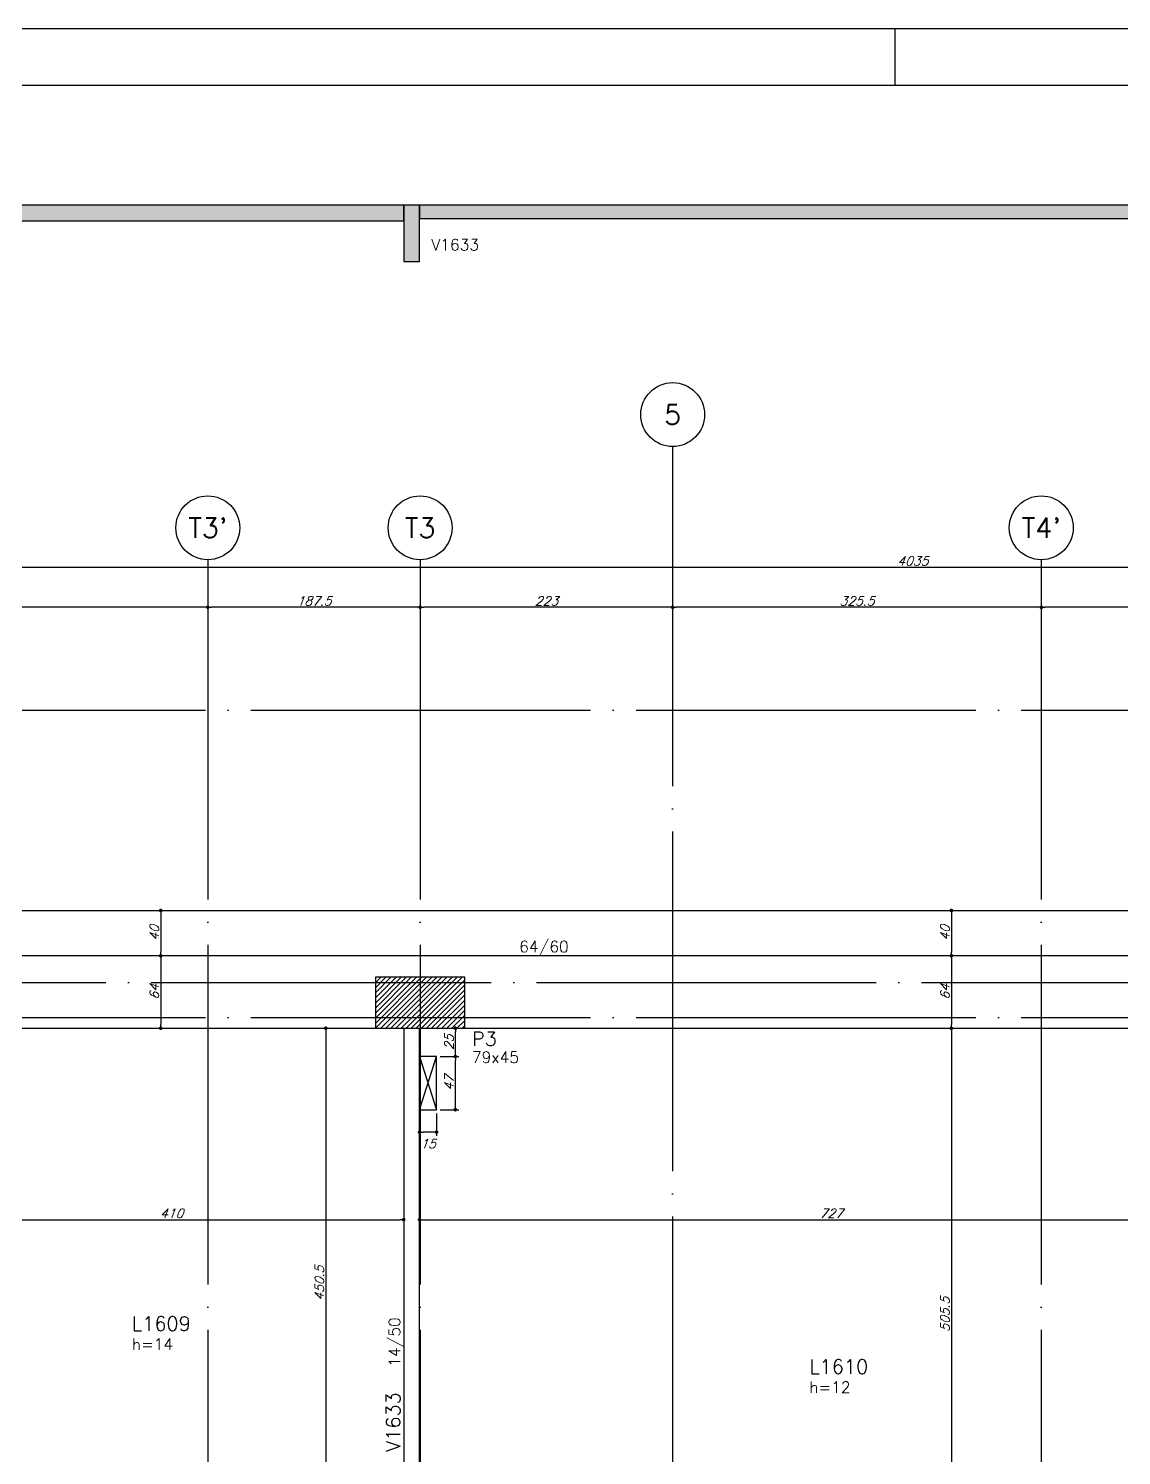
# Model space of a CAD drawing. Header units: millimetres. Extents: x -2368 to 4502, y -2283 to 2217.
# Drawn here: x 37 to 1002, y 957 to 2217 of the extents above; entities that cross this region are included whole.
import ezdxf
from ezdxf.enums import TextEntityAlignment as Align

# ---------------------------------------------------------------- set-up
doc = ezdxf.new("R2010")
doc.units = ezdxf.units.MM
doc.header["$LTSCALE"] = 50
doc.linetypes.add('EIXO', pattern=[6.8, 6, -0.4, 0, -0.4])
for name, color, linetype in [('F-CORTE', 4, 'Continuous'), ('F-COTAS', 106, 'Continuous'), ('F-COTAS-FUROS', 50, 'Continuous'), ('F-EIXO', 12, 'EIXO'), ('F-LAJES', 3, 'Continuous'), ('F-LAJES-DIM', 2, 'Continuous'), ('F-LAJES-NOME', 4, 'Continuous'), ('F-MARGEM', 1, 'Continuous'), ('F-PILARES-DIM', 172, 'Continuous'), ('F-PILARES-HACH', 174, 'Continuous'), ('F-PILARES-NOME', 170, 'Continuous'), ('F-PILARES-S', 170, 'Continuous'), ('F-SOLIDO-CORTE', 71, 'Continuous'), ('F-TEXTO', 6, 'Continuous'), ('F-TEXTO-YELLOW', 2, 'Continuous'), ('F-VIGAS', 3, 'Continuous'), ('F-VIGAS-DIM', 2, 'Continuous'), ('F-VIGAS-NOME', 4, 'Continuous'), ('F-VÃO', 1, 'Continuous')]:
    doc.layers.add(name, color=color, linetype=linetype)
doc.styles.add('CP-TEXT-INCL', font='romans.shx', dxfattribs={"oblique": 20})
doc.styles.add('MCP', font='romans.shx')
doc.styles.add('ROMANS', font='romans.shx')
doc.dimstyles.new('CP-COTAS-50', dxfattribs={"dimscale": 0.64, "dimtxt": 12.5, "dimasz": 5, "dimexe": 5, "dimexo": 5, "dimgap": 2.5, "dimtad": 1, "dimdec": 1, "dimdsep": 46, "dimtxsty": 'CP-TEXT-INCL', "dimblk1": 'DOT', "dimblk2": 'DOT', "dimsah": 1, "dimcen": 9, "dimclrd": 256, "dimclre": 256, "dimclrt": 256, "dimadec": 0, "dimazin": 0, "dimtfac": 1, "dimtdec": 1, "dimtmove": 2, "dimatfit": 3, "dimldrblk": 'DOT', "dimfxl": 0, "dimtolj": 1, "dimarcsym": 0})

# ---------------------------------------------------------------- blocks, each defined once
blk = doc.blocks.new('*U12')
at = {"layer": 'F-EIXO'}
blk.add_line((0, 0), (4857.5, 0), dxfattribs=at)
at = {"layer": 'F-TEXTO', "style": 'ROMANS'}
blk.add_attdef('EIXO', text='', height=17.5, dxfattribs=at).set_placement((-28.2, 0), align=Align.MIDDLE_CENTER)
blk = doc.blocks.new('*U13')
at = {"layer": 'F-EIXO'}
blk.add_line((0, 0), (4945.5, 0), dxfattribs=at)
at = {"layer": 'F-TEXTO', "style": 'ROMANS'}
blk.add_attdef('EIXO', text='', height=17.5, dxfattribs=at).set_placement((-28.2, 0), align=Align.MIDDLE_CENTER)
blk = doc.blocks.new('*U20')
at = {"layer": 'F-EIXO'}
blk.add_line((0, 0), (0, -2728.6), dxfattribs=at)
at = {"layer": 'F-EIXO', "color": 2, "linetype": 'Continuous'}
blk.add_circle((0, 28.2), 28.2, dxfattribs=at)
at = {"layer": 'F-TEXTO', "style": 'ROMANS'}
blk.add_attdef('EIXO', text='', height=17.5, rotation=360, dxfattribs=at).set_placement((0, 28.2), align=Align.MIDDLE_CENTER)
blk = doc.blocks.new('*U21')
at = {"layer": 'F-EIXO'}
blk.add_line((0, 0), (0, -2828.6), dxfattribs=at)
at = {"layer": 'F-EIXO', "color": 2, "linetype": 'Continuous'}
blk.add_circle((0, 28.2), 28.2, dxfattribs=at)
at = {"layer": 'F-TEXTO', "style": 'ROMANS'}
blk.add_attdef('EIXO', text='', height=17.5, rotation=360, dxfattribs=at).set_placement((0, 28.2), align=Align.MIDDLE_CENTER)
blk = doc.blocks.new('_DOT')
at = {"color": 0, "linetype": 'ByBlock'}
blk.add_line((-0.5, 0), (-1, 0), dxfattribs=at)
at = {"color": 0, "linetype": 'ByBlock', "const_width": 0.5}
blk.add_lwpolyline([(-0.25, 0, 1), (0.25, 0, 1)], format="xyb", close=True, dxfattribs=at)
blk = doc.blocks.new('*D65')
at = {"layer": 'DEFPOINTS', "color": 0, "transparency": 16777216}
for p in [(-42, 1164.9), (368, 1164.9), (368, 1164.9)]:
    blk.add_point(p, dxfattribs=at)
at = {"layer": 'F-COTAS', "lineweight": -2, "transparency": 16777216}
blk.add_line((-38.8, 1164.9), (364.8, 1164.9), dxfattribs=at)
at = {"layer": 'F-COTAS', "lineweight": -2, "transparency": 16777216, "xscale": 3.2, "yscale": 3.2, "zscale": 3.2, "rotation": 180}
blk.add_blockref('_DOT', (-42, 1164.9), dxfattribs=at)
at = {"layer": 'F-COTAS', "lineweight": -2, "transparency": 16777216, "xscale": 3.2, "yscale": 3.2, "zscale": 3.2}
blk.add_blockref('_DOT', (368, 1164.9), dxfattribs=at)
at = {"layer": 'F-COTAS', "transparency": 16777216, "insert": (163, 1170.5), "char_height": 8, "attachment_point": 5, "style": 'CP-TEXT-INCL'}
blk.add_mtext('\\A1;410', dxfattribs=at)
blk = doc.blocks.new('*D66')
at = {"layer": 'DEFPOINTS', "color": 0, "transparency": 16777216}
for p in [(382, 1164.9), (1109, 1164.9), (1109, 1164.9)]:
    blk.add_point(p, dxfattribs=at)
at = {"layer": 'F-COTAS', "lineweight": -2, "transparency": 16777216}
blk.add_line((385.2, 1164.9), (1105.8, 1164.9), dxfattribs=at)
at = {"layer": 'F-COTAS', "lineweight": -2, "transparency": 16777216, "xscale": 3.2, "yscale": 3.2, "zscale": 3.2, "rotation": 180}
blk.add_blockref('_DOT', (382, 1164.9), dxfattribs=at)
at = {"layer": 'F-COTAS', "lineweight": -2, "transparency": 16777216, "xscale": 3.2, "yscale": 3.2, "zscale": 3.2}
blk.add_blockref('_DOT', (1109, 1164.9), dxfattribs=at)
at = {"layer": 'F-COTAS', "transparency": 16777216, "insert": (745.5, 1170.5), "char_height": 8, "attachment_point": 5, "style": 'CP-TEXT-INCL'}
blk.add_mtext('\\A1;727', dxfattribs=at)
blk = doc.blocks.new('*D86')
at = {"layer": 'DEFPOINTS', "color": 0, "transparency": 16777216}
for p in [(153.4, 1438), (153.4, 1398), (153.4, 1398)]:
    blk.add_point(p, dxfattribs=at)
at = {"layer": 'F-COTAS', "lineweight": -2, "transparency": 16777216}
blk.add_line((153.4, 1434.8), (153.4, 1401.2), dxfattribs=at)
at = {"layer": 'F-COTAS', "lineweight": -2, "transparency": 16777216, "xscale": 3.2, "yscale": 3.2, "zscale": 3.2}
for p, rotation in [((153.4, 1438), 90), ((153.4, 1398), 270)]:
    blk.add_blockref('_DOT', p, dxfattribs=dict(at, rotation=rotation))
at = {"layer": 'F-COTAS', "transparency": 16777216, "insert": (147.8, 1418), "char_height": 8, "attachment_point": 5, "rotation": 90, "style": 'CP-TEXT-INCL'}
blk.add_mtext('\\A1;40', dxfattribs=at)
blk = doc.blocks.new('*D87')
at = {"layer": 'DEFPOINTS', "color": 0, "transparency": 16777216}
for p in [(153.4, 1398), (153.4, 1334), (153.4, 1334)]:
    blk.add_point(p, dxfattribs=at)
at = {"layer": 'F-COTAS', "lineweight": -2, "transparency": 16777216}
blk.add_line((153.4, 1394.8), (153.4, 1337.2), dxfattribs=at)
at = {"layer": 'F-COTAS', "lineweight": -2, "transparency": 16777216, "xscale": 3.2, "yscale": 3.2, "zscale": 3.2}
for p, rotation in [((153.4, 1398), 90), ((153.4, 1334), 270)]:
    blk.add_blockref('_DOT', p, dxfattribs=dict(at, rotation=rotation))
at = {"layer": 'F-COTAS', "transparency": 16777216, "insert": (147.8, 1366), "char_height": 8, "attachment_point": 5, "rotation": 90, "style": 'CP-TEXT-INCL'}
blk.add_mtext('\\A1;64', dxfattribs=at)
blk = doc.blocks.new('*D88')
at = {"layer": 'DEFPOINTS', "color": 0, "transparency": 16777216}
for p in [(299.2, 1334), (299.2, 883.5), (299.2, 883.5)]:
    blk.add_point(p, dxfattribs=at)
at = {"layer": 'F-COTAS', "lineweight": -2, "transparency": 16777216}
blk.add_line((299.2, 1330.8), (299.2, 886.7), dxfattribs=at)
at = {"layer": 'F-COTAS', "lineweight": -2, "transparency": 16777216, "xscale": 3.2, "yscale": 3.2, "zscale": 3.2}
for p, rotation in [((299.2, 1334), 90), ((299.2, 883.5), 270)]:
    blk.add_blockref('_DOT', p, dxfattribs=dict(at, rotation=rotation))
at = {"layer": 'F-COTAS', "transparency": 16777216, "insert": (293.6, 1108.7), "char_height": 8, "attachment_point": 5, "rotation": 90, "style": 'CP-TEXT-INCL'}
blk.add_mtext('\\A1;450.5', dxfattribs=at)
blk = doc.blocks.new('*D96')
at = {"layer": 'DEFPOINTS', "color": 0, "transparency": 16777216}
for p in [(851.6, 1438), (851.6, 1398), (851.6, 1398)]:
    blk.add_point(p, dxfattribs=at)
at = {"layer": 'F-COTAS', "lineweight": -2, "transparency": 16777216}
blk.add_line((851.6, 1434.8), (851.6, 1401.2), dxfattribs=at)
at = {"layer": 'F-COTAS', "lineweight": -2, "transparency": 16777216, "xscale": 3.2, "yscale": 3.2, "zscale": 3.2}
for p, rotation in [((851.6, 1438), 90), ((851.6, 1398), 270)]:
    blk.add_blockref('_DOT', p, dxfattribs=dict(at, rotation=rotation))
at = {"layer": 'F-COTAS', "transparency": 16777216, "insert": (846, 1418), "char_height": 8, "attachment_point": 5, "rotation": 90, "style": 'CP-TEXT-INCL'}
blk.add_mtext('\\A1;40', dxfattribs=at)
blk = doc.blocks.new('*D97')
at = {"layer": 'DEFPOINTS', "color": 0, "transparency": 16777216}
for p in [(851.6, 1398), (851.6, 1334), (851.6, 1334)]:
    blk.add_point(p, dxfattribs=at)
at = {"layer": 'F-COTAS', "lineweight": -2, "transparency": 16777216}
blk.add_line((851.6, 1394.8), (851.6, 1337.2), dxfattribs=at)
at = {"layer": 'F-COTAS', "lineweight": -2, "transparency": 16777216, "xscale": 3.2, "yscale": 3.2, "zscale": 3.2}
for p, rotation in [((851.6, 1398), 90), ((851.6, 1334), 270)]:
    blk.add_blockref('_DOT', p, dxfattribs=dict(at, rotation=rotation))
at = {"layer": 'F-COTAS', "transparency": 16777216, "insert": (846, 1366), "char_height": 8, "attachment_point": 5, "rotation": 90, "style": 'CP-TEXT-INCL'}
blk.add_mtext('\\A1;64', dxfattribs=at)
blk = doc.blocks.new('*D98')
at = {"layer": 'DEFPOINTS', "color": 0, "transparency": 16777216}
for p in [(851.6, 1334), (851.6, 828.5), (851.6, 828.5)]:
    blk.add_point(p, dxfattribs=at)
at = {"layer": 'F-COTAS', "lineweight": -2, "transparency": 16777216}
blk.add_line((851.6, 1330.8), (851.6, 831.7), dxfattribs=at)
at = {"layer": 'F-COTAS', "lineweight": -2, "transparency": 16777216, "xscale": 3.2, "yscale": 3.2, "zscale": 3.2}
for p, rotation in [((851.6, 1334), 90), ((851.6, 828.5), 270)]:
    blk.add_blockref('_DOT', p, dxfattribs=dict(at, rotation=rotation))
at = {"layer": 'F-COTAS', "transparency": 16777216, "insert": (846, 1081.2), "char_height": 8, "attachment_point": 5, "rotation": 90, "style": 'CP-TEXT-INCL'}
blk.add_mtext('\\A1;505.5', dxfattribs=at)
blk = doc.blocks.new('*D176')
at = {"layer": 'DEFPOINTS', "color": 0, "transparency": 16777216}
for p in [(2835, 1741.136394), (2835, 1624.5), (-1200, 1438)]:
    blk.add_point(p, dxfattribs=at)
at = {"layer": 'F-COTAS', "lineweight": -2, "transparency": 16777216}
for p, q in [((-1200, 1441.2), (-1200, 1744.336394)), ((-1196.8, 1741.136394), (2831.8, 1741.136394)), ((2835, 1627.7), (2835, 1744.336394))]:
    blk.add_line(p, q, dxfattribs=at)
at = {"layer": 'F-COTAS', "lineweight": -2, "transparency": 16777216, "xscale": 3.2, "yscale": 3.2, "zscale": 3.2, "rotation": 180}
blk.add_blockref('_DOT', (-1200, 1741.136394), dxfattribs=at)
at = {"layer": 'F-COTAS', "lineweight": -2, "transparency": 16777216, "xscale": 3.2, "yscale": 3.2, "zscale": 3.2}
blk.add_blockref('_DOT', (2835, 1741.136394), dxfattribs=at)
at = {"layer": 'F-COTAS', "transparency": 16777216, "insert": (817.5, 1746.736394), "char_height": 8, "attachment_point": 5, "style": 'CP-TEXT-INCL'}
blk.add_mtext('\\A1;4035', dxfattribs=at)
blk = doc.blocks.new('*D185')
at = {"layer": 'DEFPOINTS', "color": 0, "transparency": 16777216}
for p in [(931, 1705.8), (931, 1705.8), (1128, 1705.8)]:
    blk.add_point(p, dxfattribs=at)
at = {"layer": 'F-COTAS', "lineweight": -2, "transparency": 16777216}
blk.add_line((1124.8, 1705.8), (934.2, 1705.8), dxfattribs=at)
at = {"layer": 'F-COTAS', "lineweight": -2, "transparency": 16777216, "xscale": 3.2, "yscale": 3.2, "zscale": 3.2, "rotation": 180}
blk.add_blockref('_DOT', (931, 1705.8), dxfattribs=at)
at = {"layer": 'F-COTAS', "lineweight": -2, "transparency": 16777216, "xscale": 3.2, "yscale": 3.2, "zscale": 3.2}
blk.add_blockref('_DOT', (1128, 1705.8), dxfattribs=at)
at = {"layer": 'F-COTAS', "transparency": 16777216, "insert": (1029.5, 1711.4), "char_height": 8, "attachment_point": 5, "style": 'CP-TEXT-INCL'}
blk.add_mtext('\\A1;197', dxfattribs=at)
blk = doc.blocks.new('*D186')
at = {"layer": 'DEFPOINTS', "color": 0, "transparency": 16777216}
for p in [(605.5, 1705.8), (605.5, 1705.8), (931, 1705.8)]:
    blk.add_point(p, dxfattribs=at)
at = {"layer": 'F-COTAS', "lineweight": -2, "transparency": 16777216}
blk.add_line((927.8, 1705.8), (608.7, 1705.8), dxfattribs=at)
at = {"layer": 'F-COTAS', "lineweight": -2, "transparency": 16777216, "xscale": 3.2, "yscale": 3.2, "zscale": 3.2, "rotation": 180}
blk.add_blockref('_DOT', (605.5, 1705.8), dxfattribs=at)
at = {"layer": 'F-COTAS', "lineweight": -2, "transparency": 16777216, "xscale": 3.2, "yscale": 3.2, "zscale": 3.2}
blk.add_blockref('_DOT', (931, 1705.8), dxfattribs=at)
at = {"layer": 'F-COTAS', "transparency": 16777216, "insert": (768.2, 1711.4), "char_height": 8, "attachment_point": 5, "style": 'CP-TEXT-INCL'}
blk.add_mtext('\\A1;325.5', dxfattribs=at)
blk = doc.blocks.new('*D187')
at = {"layer": 'DEFPOINTS', "color": 0, "transparency": 16777216}
for p in [(382.5, 1705.8), (382.5, 1705.8), (605.5, 1705.8)]:
    blk.add_point(p, dxfattribs=at)
at = {"layer": 'F-COTAS', "lineweight": -2, "transparency": 16777216}
blk.add_line((602.3, 1705.8), (385.7, 1705.8), dxfattribs=at)
at = {"layer": 'F-COTAS', "lineweight": -2, "transparency": 16777216, "xscale": 3.2, "yscale": 3.2, "zscale": 3.2, "rotation": 180}
blk.add_blockref('_DOT', (382.5, 1705.8), dxfattribs=at)
at = {"layer": 'F-COTAS', "lineweight": -2, "transparency": 16777216, "xscale": 3.2, "yscale": 3.2, "zscale": 3.2}
blk.add_blockref('_DOT', (605.5, 1705.8), dxfattribs=at)
at = {"layer": 'F-COTAS', "transparency": 16777216, "insert": (494, 1711.4), "char_height": 8, "attachment_point": 5, "style": 'CP-TEXT-INCL'}
blk.add_mtext('\\A1;223', dxfattribs=at)
blk = doc.blocks.new('*D188')
at = {"layer": 'DEFPOINTS', "color": 0, "transparency": 16777216}
for p in [(195, 1705.8), (195, 1705.8), (382.5, 1705.8)]:
    blk.add_point(p, dxfattribs=at)
at = {"layer": 'F-COTAS', "lineweight": -2, "transparency": 16777216}
blk.add_line((379.3, 1705.8), (198.2, 1705.8), dxfattribs=at)
at = {"layer": 'F-COTAS', "lineweight": -2, "transparency": 16777216, "xscale": 3.2, "yscale": 3.2, "zscale": 3.2, "rotation": 180}
blk.add_blockref('_DOT', (195, 1705.8), dxfattribs=at)
at = {"layer": 'F-COTAS', "lineweight": -2, "transparency": 16777216, "xscale": 3.2, "yscale": 3.2, "zscale": 3.2}
blk.add_blockref('_DOT', (382.5, 1705.8), dxfattribs=at)
at = {"layer": 'F-COTAS', "transparency": 16777216, "insert": (288.7, 1711.4), "char_height": 8, "attachment_point": 5, "style": 'CP-TEXT-INCL'}
blk.add_mtext('\\A1;187.5', dxfattribs=at)
blk = doc.blocks.new('*D189')
at = {"layer": 'DEFPOINTS', "color": 0, "transparency": 16777216}
for p in [(-209.5, 1705.8), (-209.5, 1705.8), (195, 1705.8)]:
    blk.add_point(p, dxfattribs=at)
at = {"layer": 'F-COTAS', "lineweight": -2, "transparency": 16777216}
blk.add_line((191.8, 1705.8), (-206.3, 1705.8), dxfattribs=at)
at = {"layer": 'F-COTAS', "lineweight": -2, "transparency": 16777216, "xscale": 3.2, "yscale": 3.2, "zscale": 3.2, "rotation": 180}
blk.add_blockref('_DOT', (-209.5, 1705.8), dxfattribs=at)
at = {"layer": 'F-COTAS', "lineweight": -2, "transparency": 16777216, "xscale": 3.2, "yscale": 3.2, "zscale": 3.2}
blk.add_blockref('_DOT', (195, 1705.8), dxfattribs=at)
at = {"layer": 'F-COTAS', "transparency": 16777216, "insert": (-7.3, 1711.4), "char_height": 8, "attachment_point": 5, "style": 'CP-TEXT-INCL'}
blk.add_mtext('\\A1;404.5', dxfattribs=at)
blk = doc.blocks.new('A0-1L_900')
at = {"layer": 'F-MARGEM', "color": 2}
blk.add_line((63.4, 90), (63.4, 89), dxfattribs=at)
blk.add_lwpolyline([(0, 0), (0, 90), (137.4, 90), (137.4, 0)], close=True, dxfattribs=at)
at = {"layer": 'F-MARGEM', "color": 7}
blk.add_lwpolyline([(2.5, 89), (136.4, 89), (136.4, 1), (2.5, 1)], close=True, dxfattribs=at)
blk = doc.blocks.new('*U319')
at = {"layer": 'F-VÃO'}
for p, q in [((0, 0), (15, 47)), ((0, 47), (15, 0))]:
    blk.add_line(p, q, dxfattribs=at)
at = {"layer": 'F-VÃO', "color": 3}
blk.add_lwpolyline([(0, 0), (15, 0), (15, 47), (0, 47)], close=True, dxfattribs=at)
blk = doc.blocks.new('*D435')
at = {"layer": 'DEFPOINTS', "color": 0, "transparency": 16777216}
for p in [(399.5, 1334), (413.6, 1334), (397, 1309)]:
    blk.add_point(p, dxfattribs=at)
at = {"layer": 'F-COTAS-FUROS', "lineweight": -2, "transparency": 16777216}
for p, q in [((402.7, 1334), (416.8, 1334)), ((413.6, 1312.2), (413.6, 1330.8)), ((400.2, 1309), (416.8, 1309))]:
    blk.add_line(p, q, dxfattribs=at)
at = {"layer": 'F-COTAS-FUROS', "lineweight": -2, "transparency": 16777216, "xscale": 3.2, "yscale": 3.2, "zscale": 3.2}
for p, rotation in [((413.6, 1334), 90), ((413.6, 1309), 270)]:
    blk.add_blockref('_DOT', p, dxfattribs=dict(at, rotation=rotation))
at = {"layer": 'F-COTAS-FUROS', "transparency": 16777216, "insert": (408, 1321.5), "char_height": 8, "attachment_point": 5, "rotation": 90, "style": 'CP-TEXT-INCL'}
blk.add_mtext('\\A1;25', dxfattribs=at)
blk = doc.blocks.new('*D436')
at = {"layer": 'DEFPOINTS', "color": 0, "transparency": 16777216}
for p in [(397, 1309), (413.6, 1309), (397, 1262)]:
    blk.add_point(p, dxfattribs=at)
at = {"layer": 'F-COTAS-FUROS', "lineweight": -2, "transparency": 16777216}
for p, q in [((400.2, 1309), (416.8, 1309)), ((413.6, 1265.2), (413.6, 1305.8)), ((400.2, 1262), (416.8, 1262))]:
    blk.add_line(p, q, dxfattribs=at)
at = {"layer": 'F-COTAS-FUROS', "lineweight": -2, "transparency": 16777216, "xscale": 3.2, "yscale": 3.2, "zscale": 3.2}
for p, rotation in [((413.6, 1309), 90), ((413.6, 1262), 270)]:
    blk.add_blockref('_DOT', p, dxfattribs=dict(at, rotation=rotation))
at = {"layer": 'F-COTAS-FUROS', "transparency": 16777216, "insert": (408, 1285.5), "char_height": 8, "attachment_point": 5, "rotation": 90, "style": 'CP-TEXT-INCL'}
blk.add_mtext('\\A1;47', dxfattribs=at)
blk = doc.blocks.new('*D437')
at = {"layer": 'DEFPOINTS', "color": 0, "transparency": 16777216}
for p in [(397, 1262), (382, 1250.6), (382, 1242.2)]:
    blk.add_point(p, dxfattribs=at)
at = {"layer": 'F-COTAS-FUROS', "lineweight": -2, "transparency": 16777216}
for p, q in [((397, 1258.8), (397, 1239)), ((382, 1247.4), (382, 1239)), ((393.8, 1242.2), (385.2, 1242.2))]:
    blk.add_line(p, q, dxfattribs=at)
at = {"layer": 'F-COTAS-FUROS', "lineweight": -2, "transparency": 16777216, "xscale": 3.2, "yscale": 3.2, "zscale": 3.2, "rotation": 180}
blk.add_blockref('_DOT', (382, 1242.2), dxfattribs=at)
at = {"layer": 'F-COTAS-FUROS', "lineweight": -2, "transparency": 16777216, "xscale": 3.2, "yscale": 3.2, "zscale": 3.2}
blk.add_blockref('_DOT', (397, 1242.2), dxfattribs=at)
at = {"layer": 'F-COTAS-FUROS', "transparency": 16777216, "insert": (389.5, 1232), "char_height": 8, "attachment_point": 5, "style": 'CP-TEXT-INCL'}
blk.add_mtext('\\A1;15', dxfattribs=at)

msp = doc.modelspace()

# ---------------------------------------------------------------- hatches: boundary and pattern name
at = {"layer": 'F-COTAS'}
h = msp.add_hatch(dxfattribs=at)
h.set_pattern_fill('ANSI32', color=256)
h.paths.add_polyline_path([(390.511, 2018.59), (440.273, 2018.59), (440.273, 2033.59), (390.511, 2033.59)], flags=9)
h = msp.add_hatch(dxfattribs=at)
h.set_pattern_fill('ANSI32', color=256)
h.paths.add_polyline_path([(468.095, 1393.982), (520.952, 1393.982), (520.952, 1416.839), (468.095, 1416.839)], flags=9)
h = msp.add_hatch(dxfattribs=at)
h.set_pattern_fill('ANSI32', color=256)
h.paths.add_polyline_path([(427.506, 1315.25), (453.994, 1315.25), (453.994, 1334), (427.506, 1334)], flags=9)
h = msp.add_hatch(dxfattribs=at)
h.set_pattern_fill('ANSI32', color=256)
h.paths.add_polyline_path([(427.179, 1300.875), (475.512, 1300.875), (475.512, 1315.875), (427.179, 1315.875)], flags=9)
h = msp.add_hatch(dxfattribs=at)
h.set_pattern_fill('ANSI32', color=256)
h.paths.add_polyline_path([(372.018, 1033.974), (372.018, 1085.879), (349.161, 1085.879), (349.161, 1033.974)], flags=9)
h = msp.add_hatch(dxfattribs=at)
h.set_pattern_fill('ANSI32', color=256)
h.paths.add_polyline_path([(127.2, 1063.701), (186.426, 1063.701), (186.426, 1082.451), (127.2, 1082.451)], flags=9)
h = msp.add_hatch(dxfattribs=at)
h.set_pattern_fill('ANSI32', color=256)
h.paths.add_polyline_path([(127.349, 1047.326), (169.968, 1047.326), (169.968, 1062.326), (127.349, 1062.326)], flags=9)
h = msp.add_hatch(dxfattribs=at)
h.set_pattern_fill('ANSI32', color=256)
h.paths.add_polyline_path([(725.446, 1025.752), (785.268, 1025.752), (785.268, 1044.502), (725.446, 1044.502)], flags=9)
h = msp.add_hatch(dxfattribs=at)
h.set_pattern_fill('ANSI32', color=256)
h.paths.add_polyline_path([(725.595, 1009.377), (767.738, 1009.377), (767.738, 1024.377), (725.595, 1024.377)], flags=9)
h = msp.add_hatch(dxfattribs=at)
h.set_pattern_fill('ANSI32', color=256)
h.paths.add_polyline_path([(368, 957.397), (368, 1019.599), (349.25, 1019.599), (349.25, 957.397)], flags=9)
at = {"layer": 'F-PILARES-HACH', "linetype": 'Continuous'}
h = msp.add_hatch(dxfattribs=at)
h.set_pattern_fill('ANSI31', color=256, style=0)
h.set_pattern_definition([(45, (0, 15000), (-2.245064, 2.245064), [])])
h.paths.add_polyline_path([(343, 1334), (422, 1334), (422, 1379), (343, 1379)], flags=16)
at = {"layer": 'F-SOLIDO-CORTE', "linetype": 'Continuous'}
for points in [[(270.968, 2061.09), (260.76, 2061.09), (103.548, 2061.09), (57.44, 2061.09), (-42, 2061.09), (-42, 2058.466), (-42, 2052.807), (-42, 2047.09), (4.108, 2047.09), (103.548, 2047.09), (260.76, 2047.09), (270.968, 2047.09), (301.707, 2047.09), (368, 2047.09), (368, 2049.714), (368, 2055.373), (368, 2061.09), (337.261, 2061.09)], [(368, 2051.718), (368, 2031.507), (368, 2011.09), (373.717, 2011.09), (376.341, 2011.09), (382, 2011.09), (382, 2020.461), (382, 2040.673), (382, 2061.09), (379.376, 2061.09), (373.717, 2061.09), (368, 2061.09)], [(508.615, 2061.09), (468.504, 2061.09), (382, 2061.09), (382, 2058.841), (382, 2053.99), (382, 2049.09), (422.11, 2049.09), (508.615, 2049.09), (524.948, 2049.09), (805.48, 2049.09), (809.041, 2049.09), (816.721, 2049.09), (900.309, 2049.09), (1109, 2049.09), (1109, 2050.899), (1109, 2055.015), (1109, 2061.09), (1016.409, 2061.09), (816.721, 2061.09), (813.16, 2061.09), (805.48, 2061.09), (524.948, 2061.09)]]:
    msp.add_hatch(color=256, dxfattribs=at).paths.add_polyline_path(points, flags=16)

# ---------------------------------------------------------------- linework, layer by layer
at = {"layer": 'F-CORTE', "linetype": 'Continuous'}
for p, q in [((270.968, 2061.09), (-42, 2061.09)), ((368, 2061.09), (270.968, 2061.09)), ((373.717, 2061.09), (368, 2061.09)), ((379.376, 2061.09), (373.717, 2061.09)), ((382, 2061.09), (379.376, 2061.09)), ((508.615, 2061.09), (382, 2061.09)), ((1109, 2061.09), (508.615, 2061.09)), ((4.108, 2047.09), (103.548, 2047.09)), ((103.548, 2047.09), (260.76, 2047.09)), ((260.76, 2047.09), (270.968, 2047.09)), ((270.968, 2047.09), (301.707, 2047.09)), ((301.707, 2047.09), (368, 2047.09)), ((368, 2047.09), (368, 2011.09)), ((382, 2040.673), (382, 2049.09)), ((382, 2049.09), (422.11, 2049.09)), ((422.11, 2049.09), (508.615, 2049.09)), ((508.615, 2049.09), (524.948, 2049.09)), ((524.948, 2049.09), (805.48, 2049.09)), ((805.48, 2049.09), (809.041, 2049.09)), ((809.041, 2049.09), (816.721, 2049.09)), ((816.721, 2049.09), (900.309, 2049.09)), ((900.309, 2049.09), (1109, 2049.09)), ((382, 2020.461), (382, 2040.673)), ((382, 2011.09), (382, 2020.461)), ((368, 2011.09), (373.717, 2011.09)), ((373.717, 2011.09), (376.341, 2011.09)), ((376.341, 2011.09), (382, 2011.09))]:
    msp.add_line(p, q, dxfattribs=at)
at = {"layer": 'F-LAJES', "linetype": 'Continuous'}
msp.add_line((-1200, 1438), (1081, 1438), dxfattribs=at)
at = {"layer": 'F-PILARES-S', "linetype": 'Continuous'}
msp.add_lwpolyline([(343, 1334), (422, 1334), (422, 1379), (343, 1379), (343, 1334)], dxfattribs=at)
at = {"layer": 'F-SOLIDO-CORTE', "linetype": 'Continuous'}
for points in [[(270.968, 2061.09), (260.76, 2061.09), (103.548, 2061.09), (57.44, 2061.09), (-42, 2061.09), (-42, 2058.466), (-42, 2052.807), (-42, 2047.09), (4.108, 2047.09), (103.548, 2047.09), (260.76, 2047.09), (270.968, 2047.09), (301.707, 2047.09), (368, 2047.09), (368, 2049.714), (368, 2055.373), (368, 2061.09), (337.261, 2061.09), (270.968, 2061.09)], [(368, 2051.718), (368, 2031.507), (368, 2011.09), (373.717, 2011.09), (376.341, 2011.09), (382, 2011.09), (382, 2020.461), (382, 2040.673), (382, 2061.09), (379.376, 2061.09), (373.717, 2061.09), (368, 2061.09), (368, 2051.718)], [(508.615, 2061.09), (468.504, 2061.09), (382, 2061.09), (382, 2058.841), (382, 2053.99), (382, 2049.09), (422.11, 2049.09), (508.615, 2049.09), (524.948, 2049.09), (805.48, 2049.09), (809.041, 2049.09), (816.722, 2049.09), (900.309, 2049.09), (1109, 2049.09), (1109, 2050.899), (1109, 2055.015), (1109, 2061.09), (1016.409, 2061.09), (816.722, 2061.09), (813.16, 2061.09), (805.48, 2061.09), (524.948, 2061.09), (508.615, 2061.09)]]:
    msp.add_lwpolyline(points, dxfattribs=at)
at = {"layer": 'F-VIGAS'}
for points in [[(382.5, 1398), (-51.5, 1398)], [(1066, 1398), (382.5, 1398)], [(-42, 1334), (343, 1334)], [(368, 1334), (368, 883.5)], [(382, 883.5), (382, 1334)], [(422, 1334), (1109, 1334)]]:
    msp.add_lwpolyline(points, dxfattribs=at)

# ---------------------------------------------------------------- block references
at = {"layer": 'F-EIXO', "linetype": 'Continuous'}
for name, p, values in [('*U21', (605.5, 1847.82), {'EIXO': '5'}), ('*U20', (195, 1747.82), {'EIXO': "T3'"}), ('*U20', (382.5, 1747.82), {'EIXO': 'T3'}), ('*U20', (931, 1747.82), {'EIXO': "T4'"})]:
    msp.add_blockref(name, p, dxfattribs=at).add_auto_attribs(values)
for name, p in [('*U12', (-1807.517, 1615)), ('*U13', (-1895.471, 1374.5)), ('*U12', (-1807.517, 1343.5))]:
    msp.add_blockref(name, p, dxfattribs=at)
at = {"layer": 'F-MARGEM', "linetype": 'Continuous', "xscale": 50, "yscale": 50, "zscale": 50}
msp.add_blockref('A0-1L_900', (-2368.283, -2282.993), dxfattribs=at)
at = {"layer": 'F-VÃO'}
msp.add_blockref('*U319', (382, 1262), dxfattribs=at)

# ---------------------------------------------------------------- texts
at = {"layer": 'F-LAJES-DIM', "linetype": 'Continuous', "style": 'MCP'}
for s, p in [('h=14', (127.944, 1049.826)), ('h=12', (726.19, 1011.877))]:
    msp.add_text(s, height=10, dxfattribs=at).set_placement(p)
at = {"layer": 'F-LAJES-NOME', "linetype": 'Continuous', "style": 'MCP'}
for s, p in [('L1609', (127.944, 1066.826)), ('L1610', (726.19, 1028.877))]:
    msp.add_text(s, height=12.5, dxfattribs=at).set_placement(p)
at = {"layer": 'F-PILARES-DIM', "linetype": 'Continuous', "style": 'MCP'}
msp.add_text('79x45', height=10, dxfattribs=at).set_placement((428.25, 1303.375))
at = {"layer": 'F-PILARES-NOME', "linetype": 'Continuous', "style": 'MCP'}
msp.add_text('P3', height=12.5, dxfattribs=at).set_placement((428.25, 1318.375))
at = {"layer": 'F-TEXTO-YELLOW', "linetype": 'Continuous', "style": 'MCP'}
msp.add_text('V1633', height=10, dxfattribs=at).set_placement((392.535, 2021.09))
at = {"layer": 'F-VIGAS-DIM', "linetype": 'Continuous', "style": 'MCP'}
msp.add_text('64/60', height=10, dxfattribs=at).set_placement((470, 1401.125))
msp.add_text('14/50', height=10, rotation=90, dxfattribs=at).set_placement((364.875, 1034.927))
at = {"layer": 'F-VIGAS-NOME', "linetype": 'Continuous', "style": 'MCP'}
msp.add_text('V1633', height=12.5, rotation=90, dxfattribs=at).set_placement((364.875, 959.927))

# ---------------------------------------------------------------- dimensions: what is measured, and where the dimension line sits
at = {"layer": 'F-COTAS'}
for base, p1, p2, picture, middle in [((2835, 1741.136), (-1200, 1438), (2835, 1624.5), '*D176', (817.5, 1746.736)), ((-209.5, 1705.838), (195, 1705.838), (-209.5, 1705.838), '*D189', (-7.25, 1711.438)), ((195, 1705.838), (382.5, 1705.838), (195, 1705.838), '*D188', (288.75, 1711.438)), ((382.5, 1705.838), (605.5, 1705.838), (382.5, 1705.838), '*D187', (494, 1711.438)), ((605.5, 1705.838), (931, 1705.838), (605.5, 1705.838), '*D186', (768.25, 1711.438)), ((931, 1705.838), (1128, 1705.838), (931, 1705.838), '*D185', (1029.5, 1711.438))]:
    dim = msp.add_linear_dim(base=base, p1=p1, p2=p2, dimstyle='CP-COTAS-50', dxfattribs=at)
    dim.commit()
    dim.dimension.update_dxf_attribs({"geometry": picture, "text_midpoint": middle})
for p1, p2, picture, middle in [((153.386, 1438), (153.386, 1398), '*D86', (147.786, 1418)), ((851.598, 1438), (851.598, 1398), '*D96', (845.998, 1418))]:
    dim = msp.add_aligned_dim(p1=p1, p2=p2, distance=0, dimstyle='CP-COTAS-50', dxfattribs=at)
    dim.commit()
    dim.dimension.update_dxf_attribs({"geometry": picture, "text_midpoint": middle})
for base, p1, p2, angle, picture, middle in [((153.386, 1334), (153.386, 1398), (153.386, 1334), 90, '*D87', (147.786, 1366)), ((851.598, 1334), (851.598, 1398), (851.598, 1334), 90, '*D97', (845.998, 1366)), ((299.247, 883.5), (299.247, 1334), (299.247, 883.5), 90, '*D88', (293.647, 1108.75)), ((851.598, 828.5), (851.598, 1334), (851.598, 828.5), 90, '*D98', (845.998, 1081.25)), ((368, 1164.911), (-42, 1164.911), (368, 1164.911), 180, '*D65', (163, 1170.511)), ((1109, 1164.911), (382, 1164.911), (1109, 1164.911), 180, '*D66', (745.5, 1170.511))]:
    dim = msp.add_linear_dim(base=base, p1=p1, p2=p2, angle=angle, dimstyle='CP-COTAS-50', dxfattribs=at)
    dim.commit()
    dim.dimension.update_dxf_attribs({"geometry": picture, "text_midpoint": middle})
at = {"layer": 'F-COTAS-FUROS'}
for base, p1, p2, picture, middle in [((413.565, 1334), (397, 1309), (399.488, 1334), '*D435', (407.965, 1321.5)), ((413.565, 1309), (397, 1262), (397, 1309), '*D436', (407.965, 1285.5))]:
    dim = msp.add_linear_dim(base=base, p1=p1, p2=p2, angle=90, dimstyle='CP-COTAS-50', override={"dimfxl": 7.5}, dxfattribs=at)
    dim.commit()
    dim.dimension.update_dxf_attribs({"geometry": picture, "text_midpoint": middle})
dim = msp.add_linear_dim(base=(382, 1242.165), p1=(397, 1262), p2=(382, 1250.641), dimstyle='CP-COTAS-50', override={"dimfxl": 7.5}, dxfattribs=at)
dim.commit()
dim.dimension.update_dxf_attribs({"geometry": '*D437', "text_midpoint": (389.5, 1232.047), "dimtype": 160})

doc.saveas('drawing.dxf')
